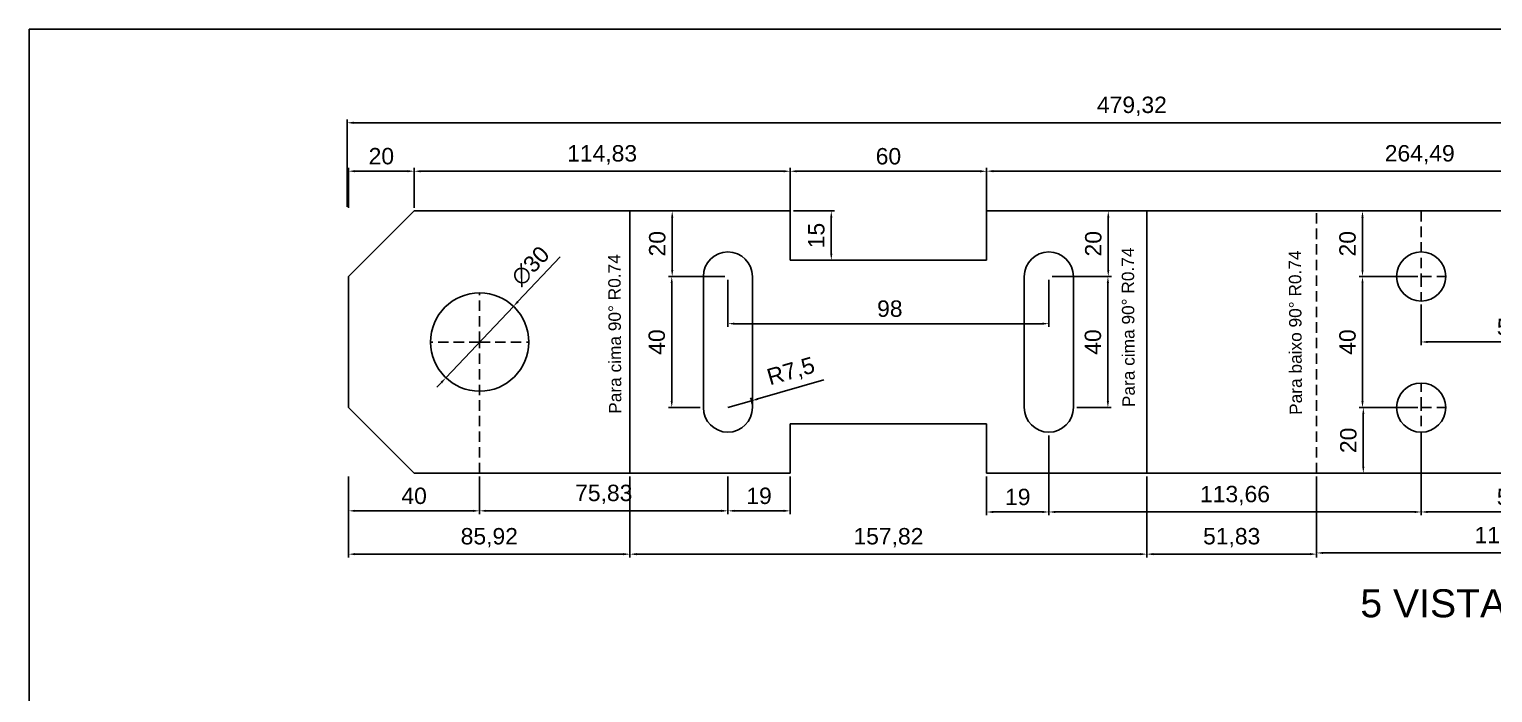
# Model space of a CAD drawing. Header units: millimetres. Extents: x 1505 to 2349, y 1843 to 2365.
# Drawn here: x 1504.9 to 1951.7, y 2162.7 to 2365.2 of the extents above; entities that cross this region are included whole.
import ezdxf

# ---------------------------------------------------------------- set-up
doc = ezdxf.new("R2010")
doc.units = ezdxf.units.MM
doc.linetypes.add('HIDDEN2', pattern=[4.7625, 3.175, -1.5875])
for name, color, linetype in [('medida 2', 155, 'Continuous'), ('Medidas', 251, 'Continuous'), ('NOMES', 12, 'Continuous'), ('Pontilhado', 7, 'HIDDEN2')]:
    doc.layers.add(name, color=color, linetype=linetype)
doc.styles.get("Standard").update_dxf_attribs({"font": 'arial.ttf'})
doc.dimstyles.new('ISO-25', dxfattribs={"dimtxt": 5, "dimasz": 2, "dimexe": 1, "dimexo": 1, "dimgap": 2, "dimtad": 1, "dimtxsty": 'Standard', "dimcen": 2.5, "dimadec": 0, "dimazin": 0, "dimtfac": 1, "dimtmove": 0, "dimatfit": 3, "dimfxl": 1, "dimarcsym": 0})

# ---------------------------------------------------------------- blocks, each defined once
blk = doc.blocks.new('*D1')
at = {"layer": 'Defpoints', "color": 0, "transparency": 16777216}
for p in [(2081.22, 2336.63), (1601.9, 2309.99), (2081.22, 2309.99)]:
    blk.add_point(p, dxfattribs=at)
at = {"layer": 'Medidas', "color": 0, "lineweight": -2, "transparency": 16777216}
for p, q in [((1601.9, 2310.99), (1601.9, 2337.63)), ((2081.22, 2310.99), (2081.22, 2337.63)), ((1603.9, 2336.63), (2079.22, 2336.63))]:
    blk.add_line(p, q, dxfattribs=at)
at = {"layer": 'Medidas', "color": 0, "transparency": 16777216}
for points in [[(1603.9, 2336.97), (1603.9, 2336.3), (1601.9, 2336.63)], [(2079.22, 2336.97), (2079.22, 2336.3), (2081.22, 2336.63)]]:
    blk.add_solid(points, dxfattribs=at)
at = {"layer": 'Medidas', "color": 0, "transparency": 16777216, "insert": (1841.56, 2341.64), "char_height": 5, "attachment_point": 5}
blk.add_mtext('479,32', dxfattribs=at)
blk = doc.blocks.new('*D7')
at = {"layer": 'Defpoints', "color": 0, "transparency": 16777216}
for p in [(1602.38, 2321.85), (1602.38, 2309.71), (1622.38, 2309.71)]:
    blk.add_point(p, dxfattribs=at)
at = {"layer": 'Medidas', "color": 0, "lineweight": -2, "transparency": 16777216}
for p, q in [((1602.38, 2310.71), (1602.38, 2322.85)), ((1620.38, 2321.85), (1604.38, 2321.85)), ((1622.38, 2310.71), (1622.38, 2322.85))]:
    blk.add_line(p, q, dxfattribs=at)
at = {"layer": 'Medidas', "color": 0, "transparency": 16777216}
for points in [[(1604.38, 2322.19), (1604.38, 2321.52), (1602.38, 2321.85)], [(1620.38, 2322.19), (1620.38, 2321.52), (1622.38, 2321.85)]]:
    blk.add_solid(points, dxfattribs=at)
at = {"layer": 'Medidas', "color": 0, "transparency": 16777216, "insert": (1612.38, 2326.41), "char_height": 5, "attachment_point": 5}
blk.add_mtext('20', dxfattribs=at)
blk = doc.blocks.new('*D8')
at = {"layer": 'Defpoints', "color": 0, "transparency": 16777216}
for p in [(1737.21, 2321.83), (1622.38, 2309.71), (1737.21, 2309.71)]:
    blk.add_point(p, dxfattribs=at)
at = {"layer": 'Medidas', "color": 0, "lineweight": -2, "transparency": 16777216}
for p, q in [((1622.38, 2310.71), (1622.38, 2322.83)), ((1624.38, 2321.83), (1735.21, 2321.83)), ((1737.21, 2310.71), (1737.21, 2322.83))]:
    blk.add_line(p, q, dxfattribs=at)
at = {"layer": 'Medidas', "color": 0, "transparency": 16777216}
for points in [[(1624.38, 2322.17), (1624.38, 2321.5), (1622.38, 2321.83)], [(1735.21, 2322.17), (1735.21, 2321.5), (1737.21, 2321.83)]]:
    blk.add_solid(points, dxfattribs=at)
at = {"layer": 'Medidas', "color": 0, "transparency": 16777216, "insert": (1679.79, 2326.84), "char_height": 5, "attachment_point": 5}
blk.add_mtext('114,83', dxfattribs=at)
blk = doc.blocks.new('*D9')
at = {"layer": 'Defpoints', "color": 0, "transparency": 16777216}
for p in [(1797.21, 2321.83), (1737.21, 2294.71), (1797.21, 2294.71)]:
    blk.add_point(p, dxfattribs=at)
at = {"layer": 'Medidas', "color": 0, "lineweight": -2, "transparency": 16777216}
for p, q in [((1737.21, 2295.71), (1737.21, 2322.83)), ((1739.21, 2321.83), (1795.21, 2321.83)), ((1797.21, 2295.71), (1797.21, 2322.83))]:
    blk.add_line(p, q, dxfattribs=at)
at = {"layer": 'Medidas', "color": 0, "transparency": 16777216}
for points in [[(1739.21, 2322.17), (1739.21, 2321.5), (1737.21, 2321.83)], [(1795.21, 2322.17), (1795.21, 2321.5), (1797.21, 2321.83)]]:
    blk.add_solid(points, dxfattribs=at)
at = {"layer": 'Medidas', "color": 0, "transparency": 16777216, "insert": (1767.21, 2326.39), "char_height": 5, "attachment_point": 5}
blk.add_mtext('60', dxfattribs=at)
blk = doc.blocks.new('*D10')
at = {"layer": 'Defpoints', "color": 0, "transparency": 16777216}
for p in [(1737.21, 2309.71), (1749.77, 2309.71), (1737.21, 2294.71)]:
    blk.add_point(p, dxfattribs=at)
at = {"layer": 'Medidas', "color": 0, "lineweight": -2, "transparency": 16777216}
for p, q in [((1738.21, 2309.71), (1750.77, 2309.71)), ((1749.77, 2296.71), (1749.77, 2307.71)), ((1738.21, 2294.71), (1750.77, 2294.71))]:
    blk.add_line(p, q, dxfattribs=at)
at = {"layer": 'Medidas', "color": 0, "transparency": 16777216}
for points in [[(1749.43, 2307.71), (1750.1, 2307.71), (1749.77, 2309.71)], [(1749.43, 2296.71), (1750.1, 2296.71), (1749.77, 2294.71)]]:
    blk.add_solid(points, dxfattribs=at)
at = {"layer": 'Medidas', "color": 0, "transparency": 16777216, "insert": (1745.21, 2302.21), "char_height": 5, "attachment_point": 5, "rotation": 90}
blk.add_mtext('15', dxfattribs=at)
blk = doc.blocks.new('*D11')
at = {"layer": 'Defpoints', "color": 0, "transparency": 16777216}
for p in [(2061.7, 2321.86), (1797.21, 2309.71), (2061.7, 2309.71)]:
    blk.add_point(p, dxfattribs=at)
at = {"layer": 'Medidas', "color": 0, "lineweight": -2, "transparency": 16777216}
for p, q in [((1797.21, 2310.71), (1797.21, 2322.86)), ((1799.21, 2321.86), (2059.7, 2321.86)), ((2061.7, 2310.71), (2061.7, 2322.86))]:
    blk.add_line(p, q, dxfattribs=at)
at = {"layer": 'Medidas', "color": 0, "transparency": 16777216}
for points in [[(1799.21, 2322.19), (1799.21, 2321.53), (1797.21, 2321.86)], [(2059.7, 2322.19), (2059.7, 2321.53), (2061.7, 2321.86)]]:
    blk.add_solid(points, dxfattribs=at)
at = {"layer": 'Medidas', "color": 0, "transparency": 16777216, "insert": (1929.45, 2326.86), "char_height": 5, "attachment_point": 5}
blk.add_mtext('264,49', dxfattribs=at)
blk = doc.blocks.new('*D12')
at = {"layer": 'Defpoints', "color": 0, "transparency": 16777216}
for p in [(1929.87, 2282.21), (1983.87, 2282.21), (1983.87, 2269.73)]:
    blk.add_point(p, dxfattribs=at)
at = {"layer": 'Medidas', "color": 0, "lineweight": -2, "transparency": 16777216}
for p, q in [((1929.87, 2281.21), (1929.87, 2268.73)), ((1983.87, 2281.21), (1983.87, 2268.73)), ((1931.87, 2269.73), (1981.87, 2269.73))]:
    blk.add_line(p, q, dxfattribs=at)
at = {"layer": 'Medidas', "color": 0, "transparency": 16777216}
for points in [[(1931.87, 2270.07), (1931.87, 2269.4), (1929.87, 2269.73)], [(1981.87, 2270.07), (1981.87, 2269.4), (1983.87, 2269.73)]]:
    blk.add_solid(points, dxfattribs=at)
at = {"layer": 'Medidas', "color": 0, "transparency": 16777216, "insert": (1956.87, 2274.28), "char_height": 5, "attachment_point": 5}
blk.add_mtext('54', dxfattribs=at)
blk = doc.blocks.new('*D13')
at = {"layer": 'Defpoints', "color": 0, "transparency": 16777216}
for p in [(1929.87, 2229.71), (1983.87, 2229.71), (1983.87, 2217.85)]:
    blk.add_point(p, dxfattribs=at)
at = {"layer": 'Medidas', "color": 0, "lineweight": -2, "transparency": 16777216}
for p, q in [((1929.87, 2228.71), (1929.87, 2216.85)), ((1983.87, 2228.71), (1983.87, 2216.85)), ((1931.87, 2217.85), (1981.87, 2217.85))]:
    blk.add_line(p, q, dxfattribs=at)
at = {"layer": 'Medidas', "color": 0, "transparency": 16777216}
for points in [[(1931.87, 2218.19), (1931.87, 2217.52), (1929.87, 2217.85)], [(1981.87, 2218.19), (1981.87, 2217.52), (1983.87, 2217.85)]]:
    blk.add_solid(points, dxfattribs=at)
at = {"layer": 'Medidas', "color": 0, "transparency": 16777216, "insert": (1956.87, 2222.4), "char_height": 5, "attachment_point": 5}
blk.add_mtext('54', dxfattribs=at)
blk = doc.blocks.new('*D14')
at = {"layer": 'Defpoints', "color": 0, "transparency": 16777216}
for p in [(1816.21, 2242.21), (1929.87, 2242.21), (1929.87, 2217.85)]:
    blk.add_point(p, dxfattribs=at)
at = {"layer": 'Medidas', "color": 0, "lineweight": -2, "transparency": 16777216}
for p, q in [((1816.21, 2241.21), (1816.21, 2216.85)), ((1929.87, 2241.21), (1929.87, 2216.85)), ((1818.21, 2217.85), (1927.87, 2217.85))]:
    blk.add_line(p, q, dxfattribs=at)
at = {"layer": 'Medidas', "color": 0, "transparency": 16777216}
for points in [[(1818.21, 2218.19), (1818.21, 2217.52), (1816.21, 2217.85)], [(1927.87, 2218.19), (1927.87, 2217.52), (1929.87, 2217.85)]]:
    blk.add_solid(points, dxfattribs=at)
at = {"layer": 'Medidas', "color": 0, "transparency": 16777216, "insert": (1873.04, 2222.86), "char_height": 5, "attachment_point": 5}
blk.add_mtext('113,66', dxfattribs=at)
blk = doc.blocks.new('*D15')
at = {"layer": 'Defpoints', "color": 0, "transparency": 16777216}
for p in [(1797.21, 2229.71), (1816.21, 2229.71), (1816.21, 2217.85)]:
    blk.add_point(p, dxfattribs=at)
at = {"layer": 'Medidas', "color": 0, "lineweight": -2, "transparency": 16777216}
for p, q in [((1797.21, 2228.71), (1797.21, 2216.85)), ((1816.21, 2228.71), (1816.21, 2216.85)), ((1799.21, 2217.85), (1814.21, 2217.85))]:
    blk.add_line(p, q, dxfattribs=at)
at = {"layer": 'Medidas', "color": 0, "transparency": 16777216}
for points in [[(1799.21, 2218.19), (1799.21, 2217.52), (1797.21, 2217.85)], [(1814.21, 2218.19), (1814.21, 2217.52), (1816.21, 2217.85)]]:
    blk.add_solid(points, dxfattribs=at)
at = {"layer": 'Medidas', "color": 0, "transparency": 16777216, "insert": (1806.71, 2222.41), "char_height": 5, "attachment_point": 5}
blk.add_mtext('19', dxfattribs=at)
blk = doc.blocks.new('*D18')
at = {"layer": 'Defpoints', "color": 0, "transparency": 16777216}
for p in [(1897.95, 2229.71), (2015.78, 2229.71), (1897.95, 2205.35)]:
    blk.add_point(p, dxfattribs=at)
at = {"layer": 'medida 2', "color": 0, "lineweight": -2, "transparency": 16777216}
for p, q in [((1897.95, 2228.71), (1897.95, 2204.35)), ((2015.78, 2228.71), (2015.78, 2204.35)), ((2013.78, 2205.35), (1899.95, 2205.35))]:
    blk.add_line(p, q, dxfattribs=at)
at = {"layer": 'medida 2', "color": 0, "transparency": 16777216}
for points in [[(1899.95, 2205.68), (1899.95, 2205.02), (1897.95, 2205.35)], [(2013.78, 2205.68), (2013.78, 2205.02), (2015.78, 2205.35)]]:
    blk.add_solid(points, dxfattribs=at)
at = {"layer": 'medida 2', "color": 0, "transparency": 16777216, "insert": (1956.86, 2210.35), "char_height": 5, "attachment_point": 5}
blk.add_mtext('117,83', dxfattribs=at)
blk = doc.blocks.new('*D19')
at = {"layer": 'Defpoints', "color": 0, "transparency": 16777216}
for p in [(1846.12, 2229.71), (1897.95, 2229.71), (1846.12, 2204.99)]:
    blk.add_point(p, dxfattribs=at)
at = {"layer": 'medida 2', "color": 0, "lineweight": -2, "transparency": 16777216}
for p, q in [((1846.12, 2228.71), (1846.12, 2203.99)), ((1897.95, 2228.71), (1897.95, 2203.99)), ((1895.95, 2204.99), (1848.12, 2204.99))]:
    blk.add_line(p, q, dxfattribs=at)
at = {"layer": 'medida 2', "color": 0, "transparency": 16777216}
for points in [[(1848.12, 2205.33), (1848.12, 2204.66), (1846.12, 2204.99)], [(1895.95, 2205.33), (1895.95, 2204.66), (1897.95, 2204.99)]]:
    blk.add_solid(points, dxfattribs=at)
at = {"layer": 'medida 2', "color": 0, "transparency": 16777216, "insert": (1872.03, 2210), "char_height": 5, "attachment_point": 5}
blk.add_mtext('51,83', dxfattribs=at)
blk = doc.blocks.new('*D20')
at = {"layer": 'Defpoints', "color": 0, "transparency": 16777216}
for p in [(1688.3, 2229.71), (1846.12, 2229.71), (1688.3, 2204.98)]:
    blk.add_point(p, dxfattribs=at)
at = {"layer": 'medida 2', "color": 0, "lineweight": -2, "transparency": 16777216}
for p, q in [((1688.3, 2228.71), (1688.3, 2203.98)), ((1846.12, 2228.71), (1846.12, 2203.98)), ((1844.12, 2204.98), (1690.3, 2204.98))]:
    blk.add_line(p, q, dxfattribs=at)
at = {"layer": 'medida 2', "color": 0, "transparency": 16777216}
for points in [[(1690.3, 2205.32), (1690.3, 2204.65), (1688.3, 2204.98)], [(1844.12, 2205.32), (1844.12, 2204.65), (1846.12, 2204.98)]]:
    blk.add_solid(points, dxfattribs=at)
at = {"layer": 'medida 2', "color": 0, "transparency": 16777216, "insert": (1767.21, 2209.99), "char_height": 5, "attachment_point": 5}
blk.add_mtext('157,82', dxfattribs=at)
blk = doc.blocks.new('*D21')
at = {"layer": 'Defpoints', "color": 0, "transparency": 16777216}
for p in [(1602.38, 2229.27), (1688.3, 2229.71), (1602.38, 2204.98)]:
    blk.add_point(p, dxfattribs=at)
at = {"layer": 'medida 2', "color": 0, "lineweight": -2, "transparency": 16777216}
for p, q in [((1602.38, 2228.27), (1602.38, 2203.98)), ((1688.3, 2228.71), (1688.3, 2203.98)), ((1686.3, 2204.98), (1604.38, 2204.98))]:
    blk.add_line(p, q, dxfattribs=at)
at = {"layer": 'medida 2', "color": 0, "transparency": 16777216}
for points in [[(1604.38, 2205.32), (1604.38, 2204.65), (1602.38, 2204.98)], [(1686.3, 2205.32), (1686.3, 2204.65), (1688.3, 2204.98)]]:
    blk.add_solid(points, dxfattribs=at)
at = {"layer": 'medida 2', "color": 0, "transparency": 16777216, "insert": (1645.34, 2209.99), "char_height": 5, "attachment_point": 5}
blk.add_mtext('85,92', dxfattribs=at)
blk = doc.blocks.new('*D22')
at = {"layer": 'Defpoints', "color": 0, "transparency": 16777216}
for p in [(1642.38, 2229.71), (1718.21, 2229.71), (1642.38, 2218.2)]:
    blk.add_point(p, dxfattribs=at)
at = {"layer": 'Medidas', "color": 0, "lineweight": -2, "transparency": 16777216}
for p, q in [((1642.38, 2228.71), (1642.38, 2217.2)), ((1718.21, 2228.71), (1718.21, 2217.2)), ((1716.21, 2218.2), (1644.38, 2218.2))]:
    blk.add_line(p, q, dxfattribs=at)
at = {"layer": 'Medidas', "color": 0, "transparency": 16777216}
for points in [[(1644.38, 2218.54), (1644.38, 2217.87), (1642.38, 2218.2)], [(1716.21, 2218.54), (1716.21, 2217.87), (1718.21, 2218.2)]]:
    blk.add_solid(points, dxfattribs=at)
at = {"layer": 'Medidas', "color": 0, "transparency": 16777216, "insert": (1680.29, 2223.21), "char_height": 5, "attachment_point": 5}
blk.add_mtext('75,83', dxfattribs=at)
blk = doc.blocks.new('*D23')
at = {"layer": 'Defpoints', "color": 0, "transparency": 16777216}
for p in [(1718.21, 2229.71), (1737.21, 2229.71), (1718.21, 2218.2)]:
    blk.add_point(p, dxfattribs=at)
at = {"layer": 'Medidas', "color": 0, "lineweight": -2, "transparency": 16777216}
for p, q in [((1718.21, 2228.71), (1718.21, 2217.2)), ((1737.21, 2228.71), (1737.21, 2217.2)), ((1735.21, 2218.2), (1720.21, 2218.2))]:
    blk.add_line(p, q, dxfattribs=at)
at = {"layer": 'Medidas', "color": 0, "transparency": 16777216}
for points in [[(1720.21, 2218.54), (1720.21, 2217.87), (1718.21, 2218.2)], [(1735.21, 2218.54), (1735.21, 2217.87), (1737.21, 2218.2)]]:
    blk.add_solid(points, dxfattribs=at)
at = {"layer": 'Medidas', "color": 0, "transparency": 16777216, "insert": (1727.71, 2222.75), "char_height": 5, "attachment_point": 5}
blk.add_mtext('19', dxfattribs=at)
blk = doc.blocks.new('*D24')
at = {"layer": 'Defpoints', "color": 0, "transparency": 16777216}
for p in [(1602.38, 2229.71), (1642.38, 2229.71), (1602.38, 2218.2)]:
    blk.add_point(p, dxfattribs=at)
at = {"layer": 'Medidas', "color": 0, "lineweight": -2, "transparency": 16777216}
for p, q in [((1602.38, 2228.71), (1602.38, 2217.2)), ((1642.38, 2228.71), (1642.38, 2217.2)), ((1640.38, 2218.2), (1604.38, 2218.2))]:
    blk.add_line(p, q, dxfattribs=at)
at = {"layer": 'Medidas', "color": 0, "transparency": 16777216}
for points in [[(1604.38, 2218.53), (1604.38, 2217.87), (1602.38, 2218.2)], [(1640.38, 2218.53), (1640.38, 2217.87), (1642.38, 2218.2)]]:
    blk.add_solid(points, dxfattribs=at)
at = {"layer": 'Medidas', "color": 0, "transparency": 16777216, "insert": (1622.38, 2222.75), "char_height": 5, "attachment_point": 5}
blk.add_mtext('40', dxfattribs=at)
blk = doc.blocks.new('*D25')
at = {"layer": 'Defpoints', "color": 0, "transparency": 16777216}
for p in [(1718.21, 2289.71), (1816.21, 2289.71), (1816.21, 2275.32)]:
    blk.add_point(p, dxfattribs=at)
at = {"layer": 'Medidas', "color": 0, "lineweight": -2, "transparency": 16777216}
for p, q in [((1718.21, 2288.71), (1718.21, 2274.32)), ((1816.21, 2288.71), (1816.21, 2274.32)), ((1720.21, 2275.32), (1814.21, 2275.32))]:
    blk.add_line(p, q, dxfattribs=at)
at = {"layer": 'Medidas', "color": 0, "transparency": 16777216}
for points in [[(1720.21, 2275.66), (1720.21, 2274.99), (1718.21, 2275.32)], [(1814.21, 2275.66), (1814.21, 2274.99), (1816.21, 2275.32)]]:
    blk.add_solid(points, dxfattribs=at)
at = {"layer": 'Medidas', "color": 0, "transparency": 16777216, "insert": (1767.64, 2279.88), "char_height": 5, "attachment_point": 5}
blk.add_mtext('98', dxfattribs=at)
blk = doc.blocks.new('*D26')
at = {"layer": 'Defpoints', "color": 0, "transparency": 16777216}
for p in [(1823.71, 2289.71), (1834.23, 2289.71), (1823.71, 2249.71)]:
    blk.add_point(p, dxfattribs=at)
at = {"layer": 'Medidas', "color": 0, "lineweight": -2, "transparency": 16777216}
for p, q in [((1824.71, 2289.71), (1835.23, 2289.71)), ((1834.23, 2251.71), (1834.23, 2287.71)), ((1824.71, 2249.71), (1835.23, 2249.71))]:
    blk.add_line(p, q, dxfattribs=at)
at = {"layer": 'Medidas', "color": 0, "transparency": 16777216}
for points in [[(1833.89, 2287.71), (1834.56, 2287.71), (1834.23, 2289.71)], [(1833.89, 2251.71), (1834.56, 2251.71), (1834.23, 2249.71)]]:
    blk.add_solid(points, dxfattribs=at)
at = {"layer": 'Medidas', "color": 0, "transparency": 16777216, "insert": (1829.67, 2269.71), "char_height": 5, "attachment_point": 5, "rotation": 90}
blk.add_mtext('40', dxfattribs=at)
blk = doc.blocks.new('*D27')
at = {"layer": 'Defpoints', "color": 0, "transparency": 16777216}
for p in [(1701.05, 2289.71), (1710.71, 2289.71), (1710.71, 2249.71)]:
    blk.add_point(p, dxfattribs=at)
at = {"layer": 'Medidas', "color": 0, "lineweight": -2, "transparency": 16777216}
for p, q in [((1709.71, 2289.71), (1700.05, 2289.71)), ((1701.05, 2251.71), (1701.05, 2287.71)), ((1709.71, 2249.71), (1700.05, 2249.71))]:
    blk.add_line(p, q, dxfattribs=at)
at = {"layer": 'Medidas', "color": 0, "transparency": 16777216}
for points in [[(1700.72, 2287.71), (1701.38, 2287.71), (1701.05, 2289.71)], [(1700.72, 2251.71), (1701.38, 2251.71), (1701.05, 2249.71)]]:
    blk.add_solid(points, dxfattribs=at)
at = {"layer": 'Medidas', "color": 0, "transparency": 16777216, "insert": (1696.5, 2269.71), "char_height": 5, "attachment_point": 5, "rotation": 90}
blk.add_mtext('40', dxfattribs=at)
blk = doc.blocks.new('*D28')
at = {"layer": 'Defpoints', "color": 0, "transparency": 16777216}
for p in [(1701.19, 2309.71), (1718.21, 2309.71), (1718.21, 2289.71)]:
    blk.add_point(p, dxfattribs=at)
at = {"layer": 'Medidas', "color": 0, "lineweight": -2, "transparency": 16777216}
for p, q in [((1717.21, 2309.71), (1700.19, 2309.71)), ((1701.19, 2291.71), (1701.19, 2307.71)), ((1717.21, 2289.71), (1700.19, 2289.71))]:
    blk.add_line(p, q, dxfattribs=at)
at = {"layer": 'Medidas', "color": 0, "transparency": 16777216}
for points in [[(1700.86, 2307.71), (1701.53, 2307.71), (1701.19, 2309.71)], [(1700.86, 2291.71), (1701.53, 2291.71), (1701.19, 2289.71)]]:
    blk.add_solid(points, dxfattribs=at)
at = {"layer": 'Medidas', "color": 0, "transparency": 16777216, "insert": (1696.64, 2299.71), "char_height": 5, "attachment_point": 5, "rotation": 90}
blk.add_mtext('20', dxfattribs=at)
blk = doc.blocks.new('*D29')
at = {"layer": 'Defpoints', "color": 0, "transparency": 16777216}
for p in [(1816.21, 2309.71), (1834.34, 2309.71), (1816.21, 2289.71)]:
    blk.add_point(p, dxfattribs=at)
at = {"layer": 'Medidas', "color": 0, "lineweight": -2, "transparency": 16777216}
for p, q in [((1817.21, 2309.71), (1835.34, 2309.71)), ((1834.34, 2291.71), (1834.34, 2307.71)), ((1817.21, 2289.71), (1835.34, 2289.71))]:
    blk.add_line(p, q, dxfattribs=at)
at = {"layer": 'Medidas', "color": 0, "transparency": 16777216}
for points in [[(1834.01, 2307.71), (1834.67, 2307.71), (1834.34, 2309.71)], [(1834.01, 2291.71), (1834.67, 2291.71), (1834.34, 2289.71)]]:
    blk.add_solid(points, dxfattribs=at)
at = {"layer": 'Medidas', "color": 0, "transparency": 16777216, "insert": (1829.79, 2299.71), "char_height": 5, "attachment_point": 5, "rotation": 90}
blk.add_mtext('20', dxfattribs=at)
blk = doc.blocks.new('*D30')
at = {"layer": 'Defpoints', "color": 0, "transparency": 16777216}
for p in [(1911.97, 2289.71), (1929.87, 2289.71), (1929.87, 2249.71)]:
    blk.add_point(p, dxfattribs=at)
at = {"layer": 'Medidas', "color": 0, "lineweight": -2, "transparency": 16777216}
for p, q in [((1928.87, 2289.71), (1910.97, 2289.71)), ((1911.97, 2251.71), (1911.97, 2287.71)), ((1928.87, 2249.71), (1910.97, 2249.71))]:
    blk.add_line(p, q, dxfattribs=at)
at = {"layer": 'Medidas', "color": 0, "transparency": 16777216}
for points in [[(1911.64, 2287.71), (1912.3, 2287.71), (1911.97, 2289.71)], [(1911.64, 2251.71), (1912.3, 2251.71), (1911.97, 2249.71)]]:
    blk.add_solid(points, dxfattribs=at)
at = {"layer": 'Medidas', "color": 0, "transparency": 16777216, "insert": (1907.42, 2269.71), "char_height": 5, "attachment_point": 5, "rotation": 90}
blk.add_mtext('40', dxfattribs=at)
blk = doc.blocks.new('*D31')
at = {"layer": 'Defpoints', "color": 0, "transparency": 16777216}
for p in [(1911.97, 2309.71), (1929.87, 2309.71), (1929.87, 2289.71)]:
    blk.add_point(p, dxfattribs=at)
at = {"layer": 'Medidas', "color": 0, "lineweight": -2, "transparency": 16777216}
for p, q in [((1928.87, 2309.71), (1910.97, 2309.71)), ((1911.97, 2291.71), (1911.97, 2307.71)), ((1928.87, 2289.71), (1910.97, 2289.71))]:
    blk.add_line(p, q, dxfattribs=at)
at = {"layer": 'Medidas', "color": 0, "transparency": 16777216}
for points in [[(1911.64, 2307.71), (1912.3, 2307.71), (1911.97, 2309.71)], [(1911.64, 2291.71), (1912.3, 2291.71), (1911.97, 2289.71)]]:
    blk.add_solid(points, dxfattribs=at)
at = {"layer": 'Medidas', "color": 0, "transparency": 16777216, "insert": (1907.42, 2299.71), "char_height": 5, "attachment_point": 5, "rotation": 90}
blk.add_mtext('20', dxfattribs=at)
blk = doc.blocks.new('*D32')
at = {"layer": 'Defpoints', "color": 0, "transparency": 16777216}
for p in [(1929.87, 2249.71), (1912.22, 2229.71), (1929.87, 2229.71)]:
    blk.add_point(p, dxfattribs=at)
at = {"layer": 'Medidas', "color": 0, "lineweight": -2, "transparency": 16777216}
for p, q in [((1928.87, 2249.71), (1911.22, 2249.71)), ((1912.22, 2247.71), (1912.22, 2231.71)), ((1928.87, 2229.71), (1911.22, 2229.71))]:
    blk.add_line(p, q, dxfattribs=at)
at = {"layer": 'Medidas', "color": 0, "transparency": 16777216}
for points in [[(1911.89, 2247.71), (1912.56, 2247.71), (1912.22, 2249.71)], [(1911.89, 2231.71), (1912.56, 2231.71), (1912.22, 2229.71)]]:
    blk.add_solid(points, dxfattribs=at)
at = {"layer": 'Medidas', "color": 0, "transparency": 16777216, "insert": (1907.67, 2239.71), "char_height": 5, "attachment_point": 5, "rotation": 90}
blk.add_mtext('20', dxfattribs=at)
blk = doc.blocks.new('*D42')
at = {"layer": 'Defpoints', "color": 0, "transparency": 16777216}
for p in [(1652.71, 2280.6), (1632.07, 2258.82)]:
    blk.add_point(p, dxfattribs=at)
at = {"layer": 'medida 2', "color": 0, "lineweight": -2, "transparency": 16777216}
for p, q in [((1667.02, 2295.7), (1654.08, 2282.05)), ((1632.07, 2258.82), (1652.71, 2280.6)), ((1630.7, 2257.37), (1629.32, 2255.92))]:
    blk.add_line(p, q, dxfattribs=at)
at = {"layer": 'medida 2', "color": 0, "transparency": 16777216}
for points in [[(1653.84, 2282.28), (1654.33, 2281.82), (1652.71, 2280.6)], [(1630.46, 2257.6), (1630.94, 2257.14), (1632.07, 2258.82)]]:
    blk.add_solid(points, dxfattribs=at)
at = {"layer": 'medida 2', "color": 0, "transparency": 16777216, "insert": (1657.91, 2292.91), "char_height": 5, "attachment_point": 5, "rotation": 46.5437}
blk.add_mtext('∅30', dxfattribs=at)
blk = doc.blocks.new('*D43')
at = {"layer": 'Defpoints', "color": 0, "transparency": 16777216}
for p in [(1718.21, 2249.71), (1725.41, 2251.79)]:
    blk.add_point(p, dxfattribs=at)
at = {"layer": 'medida 2', "color": 0, "lineweight": -2, "transparency": 16777216}
for p, q in [((1747.52, 2258.17), (1727.33, 2252.34)), ((1718.21, 2249.71), (1725.41, 2251.79))]:
    blk.add_line(p, q, dxfattribs=at)
blk.add_arc((1718.21, 2249.71), 7.5, 7.6394, 23.7481, dxfattribs=at)
at = {"layer": 'medida 2', "color": 0, "transparency": 16777216}
blk.add_solid([(1727.24, 2252.66), (1727.43, 2252.02), (1725.41, 2251.79)], dxfattribs=at)
at = {"layer": 'medida 2', "color": 0, "transparency": 16777216, "insert": (1737.52, 2260.48), "char_height": 5, "attachment_point": 5, "rotation": 16.1086}
blk.add_mtext('R7,5', dxfattribs=at)

msp = doc.modelspace()

# ---------------------------------------------------------------- linework, layer by layer
for p, q in [((1602.377, 2289.707), (1622.377, 2309.707)), ((1622.377, 2309.707), (1737.207, 2309.707)), ((1688.297, 2309.669), (1688.297, 2309.707)), ((1688.297, 2229.707), (1688.297, 2309.669)), ((1737.207, 2309.707), (1718.207, 2309.707)), ((1737.207, 2294.707), (1737.207, 2309.707)), ((1797.207, 2309.707), (2061.697, 2309.707)), ((1797.207, 2294.707), (1797.207, 2309.707)), ((1797.207, 2309.707), (1816.207, 2309.707)), ((1816.207, 2309.707), (1929.867, 2309.707)), ((1846.117, 2229.707), (1846.117, 2309.707)), ((1846.256, 2309.707), (1846.256, 2309.707)), ((1846.256, 2309.707), (1959.916, 2309.707)), ((1929.867, 2309.707), (1983.867, 2309.707)), ((1737.207, 2294.707), (1797.207, 2294.707)), ((1602.377, 2289.707), (1602.377, 2249.707)), ((1710.707, 2289.707), (1710.707, 2249.707)), ((1725.707, 2249.707), (1725.707, 2289.707)), ((1808.707, 2289.707), (1808.707, 2249.707)), ((1823.707, 2249.707), (1823.707, 2289.707)), ((1602.377, 2249.707), (1622.377, 2229.707)), ((1737.207, 2244.707), (1797.207, 2244.707)), ((1737.207, 2244.707), (1737.207, 2229.707)), ((1797.207, 2244.707), (1797.207, 2229.707)), ((1622.377, 2229.707), (1737.207, 2229.707)), ((1622.377, 2229.707), (1642.377, 2229.707)), ((1737.207, 2229.707), (1718.207, 2229.707)), ((1797.207, 2229.707), (2061.697, 2229.707)), ((1797.207, 2229.707), (1846.117, 2229.707)), ((1929.867, 2229.707), (1816.207, 2229.707)), ((1846.117, 2229.707), (1959.777, 2229.707)), ((1846.117, 2229.707), (1897.947, 2229.707)), ((1897.947, 2229.707), (1846.117, 2229.707)), ((1929.867, 2229.707), (1878.037, 2229.707)), ((1929.867, 2229.707), (1897.947, 2229.707)), ((1983.867, 2229.707), (1929.867, 2229.707))]:
    msp.add_line(p, q)
msp.add_lwpolyline([(1504.87, 2365.159), (2348.69, 2365.159), (2348.69, 1843.357), (1504.87, 1843.357)], close=True)
for centre, radius in [((1929.867, 2289.707), 7.5), ((1642.392, 2269.707), 15), ((1929.867, 2249.707), 7.5)]:
    msp.add_circle(centre, radius)
for centre, start, end in [((1718.207, 2289.707), 0, 180), ((1816.207, 2289.707), 0, 180), ((1718.207, 2249.707), 180, 0), ((1816.207, 2249.707), 180, 0)]:
    msp.add_arc(centre, 7.5, start, end)
at = {"layer": 'Pontilhado'}
for p, q in [((1897.947, 2229.707), (1897.947, 2309.707)), ((1929.867, 2309.707), (1929.867, 2289.707)), ((1929.867, 2289.707), (1929.867, 2282.207)), ((1929.867, 2289.707), (1937.367, 2289.707)), ((1642.392, 2269.707), (1642.398, 2284.707)), ((1642.392, 2269.707), (1627.392, 2269.707)), ((1642.377, 2229.707), (1642.392, 2269.707)), ((1642.392, 2269.707), (1657.392, 2269.707)), ((1929.867, 2249.707), (1929.867, 2257.207)), ((1929.867, 2229.707), (1929.867, 2249.707)), ((1929.867, 2249.707), (1937.367, 2249.707))]:
    msp.add_line(p, q, dxfattribs=at)

# ---------------------------------------------------------------- texts
at = {"char_height": 3.77512, "attachment_point": 1, "rotation": 90.33531}
for s, insert in [('Para cima 90° R0.74', (1838.687, 2249.836)), ('Para baixo 90° R0.74', (1889.729, 2247.472)), ('Para cima 90° R0.74', (1681.902, 2247.81))]:
    msp.add_mtext(s, dxfattribs=dict(at, insert=insert))
at = {"layer": 'NOMES', "insert": (1911.32, 2194.274), "char_height": 8.55945, "attachment_point": 1}
msp.add_mtext_dynamic_manual_height_columns('5 VISTA SUPERIOR- PADRAO PLANO', width=212.50769, gutter_width=42.797, heights=[0], dxfattribs=at)

# ---------------------------------------------------------------- dimensions: what is measured, and where the dimension line sits
at = {"layer": 'medida 2'}
dim = msp.add_diameter_dim_2p(p1=(1632.075, 2258.819), p2=(1652.709, 2280.596), dimstyle='ISO-25', dxfattribs=at)
dim.commit()
dim.dimension.update_dxf_attribs({"geometry": '*D42', "text_midpoint": (1661.321, 2289.684), "dimtype": 163})
dim = msp.add_radius_dim(center=(1718.207, 2249.707), mpoint=(1725.413, 2251.788), dimstyle='ISO-25', dxfattribs=at)
dim.commit()
dim.dimension.update_dxf_attribs({"geometry": '*D43', "text_midpoint": (1738.909, 2255.686), "dimtype": 164})
for base, p1, p2, picture, middle in [((1602.378, 2204.982), (1688.297, 2229.707), (1602.378, 2229.272), '*D21', (1645.338, 2209.987)), ((1688.297, 2204.982), (1846.117, 2229.707), (1688.297, 2229.707), '*D20', (1767.207, 2209.987)), ((1846.117, 2204.992), (1897.947, 2229.707), (1846.117, 2229.707), '*D19', (1872.032, 2209.997)), ((1897.947, 2205.35), (2015.777, 2229.707), (1897.947, 2229.707), '*D18', (1956.862, 2210.355))]:
    dim = msp.add_linear_dim(base=base, p1=p1, p2=p2, dimstyle='ISO-25', dxfattribs=at)
    dim.commit()
    dim.dimension.update_dxf_attribs({"geometry": picture, "text_midpoint": middle})
at = {"layer": 'Medidas'}
for base, p1, p2, picture, middle in [((2081.221, 2336.634), (1601.901, 2309.992), (2081.221, 2309.992), '*D1', (1841.561, 2341.639)), ((1602.377, 2321.855), (1622.377, 2309.707), (1602.377, 2309.707), '*D7', (1612.377, 2326.407)), ((1737.207, 2321.835), (1622.377, 2309.707), (1737.207, 2309.707), '*D8', (1679.792, 2326.839)), ((1797.207, 2321.835), (1737.207, 2294.707), (1797.207, 2294.707), '*D9', (1767.207, 2326.387)), ((2061.697, 2321.859), (1797.207, 2309.707), (2061.697, 2309.707), '*D11', (1929.452, 2326.864)), ((1983.867, 2269.734), (1929.867, 2282.207), (1983.867, 2282.207), '*D12', (1956.867, 2274.277)), ((1929.867, 2217.855), (1816.207, 2242.207), (1929.867, 2242.207), '*D14', (1873.037, 2222.86)), ((1602.378, 2218.202), (1642.377, 2229.707), (1602.378, 2229.707), '*D24', (1622.378, 2222.754)), ((1642.377, 2218.202), (1718.207, 2229.707), (1642.377, 2229.707), '*D22', (1680.292, 2223.207)), ((1718.207, 2218.202), (1737.207, 2229.707), (1718.207, 2229.707), '*D23', (1727.707, 2222.755)), ((1816.207, 2217.855), (1797.207, 2229.707), (1816.207, 2229.707), '*D15', (1806.707, 2222.408)), ((1983.867, 2217.855), (1929.867, 2229.707), (1983.867, 2229.707), '*D13', (1956.867, 2222.398))]:
    dim = msp.add_linear_dim(base=base, p1=p1, p2=p2, dimstyle='ISO-25', dxfattribs=at)
    dim.commit()
    dim.dimension.update_dxf_attribs({"geometry": picture, "text_midpoint": middle})
for base, p1, p2, picture, middle in [((1701.195, 2309.707), (1718.207, 2289.707), (1718.207, 2309.707), '*D28', (1696.642, 2299.707)), ((1749.766, 2309.707), (1737.207, 2294.707), (1737.207, 2309.707), '*D10', (1745.213, 2302.207)), ((1834.34, 2309.707), (1816.207, 2289.707), (1816.207, 2309.707), '*D29', (1829.787, 2299.707)), ((1911.969, 2309.707), (1929.867, 2289.707), (1929.867, 2309.707), '*D31', (1907.416, 2299.707)), ((1701.049, 2289.707), (1710.707, 2249.707), (1710.707, 2289.707), '*D27', (1696.496, 2269.707)), ((1834.228, 2289.707), (1823.707, 2249.707), (1823.707, 2289.707), '*D26', (1829.675, 2269.707)), ((1911.969, 2289.707), (1929.867, 2249.707), (1929.867, 2289.707), '*D30', (1907.416, 2269.707))]:
    dim = msp.add_linear_dim(base=base, p1=p1, p2=p2, angle=90, dimstyle='ISO-25', dxfattribs=at)
    dim.commit()
    dim.dimension.update_dxf_attribs({"geometry": picture, "text_midpoint": middle})
dim = msp.add_linear_dim(base=(1816.207, 2275.325), p1=(1718.207, 2289.707), p2=(1816.207, 2289.707), dimstyle='ISO-25', dxfattribs=at)
dim.commit()
dim.dimension.update_dxf_attribs({"geometry": '*D25', "text_midpoint": (1767.638, 2275.325), "dimtype": 160})
dim = msp.add_linear_dim(base=(1912.224, 2229.707), p1=(1929.867, 2249.707), p2=(1929.867, 2229.707), angle=90, dimstyle='ISO-25', dxfattribs=at)
dim.commit()
dim.dimension.update_dxf_attribs({"geometry": '*D32', "text_midpoint": (1912.224, 2239.707), "dimtype": 160})

doc.saveas('drawing.dxf')
